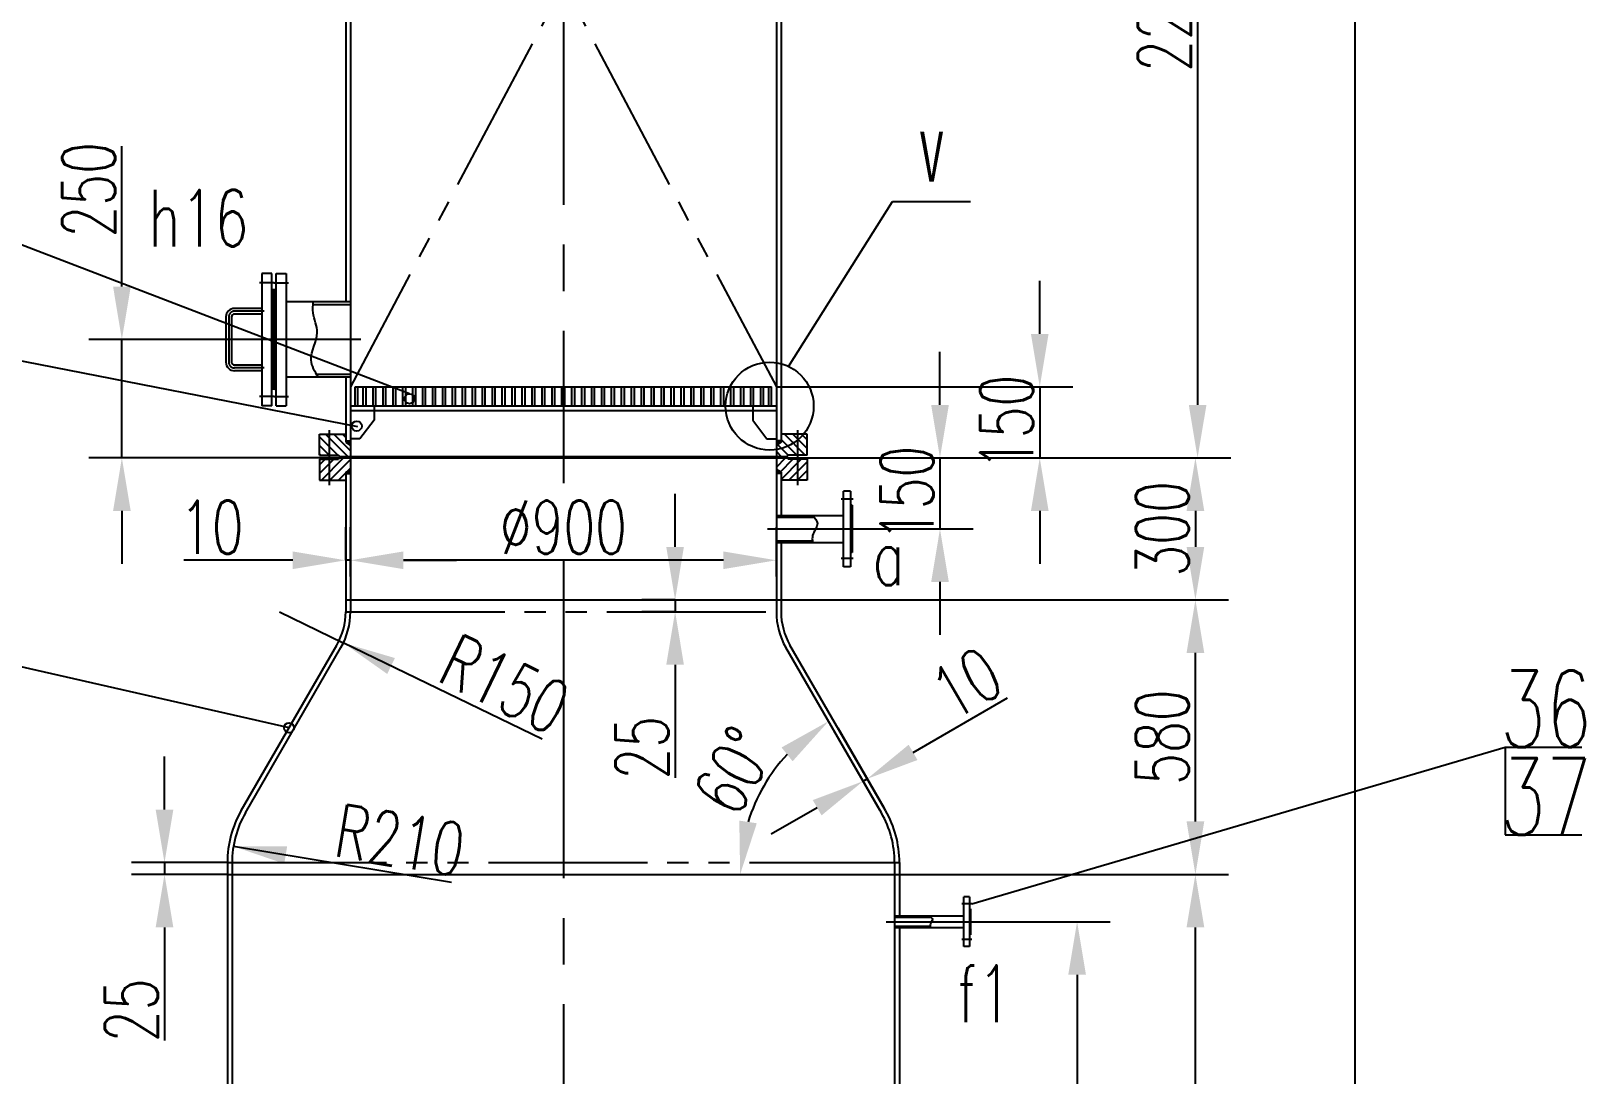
# Model space of a CAD drawing. Extents: x 4061 to 20693, y -5077 to 18471.
# Drawn here: x 5852 to 9135, y -1261 to 945 of the extents above; entities that cross this region are included whole.
import ezdxf
from ezdxf.enums import TextEntityAlignment as Align

# ---------------------------------------------------------------- set-up
doc = ezdxf.new("R2010")
doc.units = 0
doc.header["$LTSCALE"] = 280
doc.header["$MEASUREMENT"] = 0
doc.header["$PDMODE"] = 3
for name, pattern in [('CENT1', [3.35, 2.4, -0.3, 0.35, -0.3]), ('CENTER', [1.66, 1.2, -0.15, 0.16, -0.15]), ('PHANTOM', [1.97, 1.2, -0.15, 0.16, -0.15, 0.16, -0.15])]:
    doc.linetypes.add(name, pattern=pattern)
doc.layers.get('0').update_dxf_attribs({"linetype": 'CONTINUOUS'})
doc.layers.get('DEFPOINTS').update_dxf_attribs({"linetype": 'CONTINUOUS'})
for name, color, linetype in [('A', 2, 'CONTINUOUS'), ('B', 7, 'CONTINUOUS'), ('C', 1, 'CENTER'), ('C1', 1, 'CENT1'), ('D', 4, 'PHANTOM')]:
    doc.layers.add(name, color=color, linetype=linetype)
doc.styles.add('HZ', font='txt', dxfattribs={"width": 0.7, "bigfont": 'hztxt'})
doc.dimstyles.get("Standard").update_dxf_attribs({"dimtxt": 0.18, "dimasz": 0.18, "dimexe": 0.18, "dimexo": 0.0625, "dimgap": 0.09, "dimtad": 0, "dimtih": 1, "dimtoh": 1, "dimdec": 4, "dimzin": 0, "dimdsep": 46, "dimtxsty": 'Standard', "dimcen": 0.09, "dimadec": 0, "dimazin": 0, "dimtfac": 1, "dimtdec": 4, "dimtofl": 0, "dimtmove": 0, "dimatfit": 3, "dimfxl": 1, "dimtolj": 1, "dimtzin": 0, "dimarcsym": 0})

# ---------------------------------------------------------------- blocks, each defined once
blk = doc.blocks.new('*D5')
at = {"color": 0, "linetype": 'ByBlock', "transparency": 16777216}
for p, q in [((8551, 140.3), (8551, 252.3)), ((8227.7, 28.3), (8621, 28.3)), ((8551, 28.3), (8551, -121.7)), ((8380, -121.7), (8621, -121.7)), ((8551, -233.7), (8551, -345.7))]:
    blk.add_line(p, q, dxfattribs=at)
for points in [[(8532.4, 140.3), (8569.7, 140.3), (8551, 28.3)], [(8532.4, -233.7), (8569.7, -233.7), (8551, -121.7)]]:
    blk.add_solid(points, dxfattribs=at)
at = {"layer": 'DEFPOINTS', "color": 0, "linetype": 'ByBlock', "transparency": 16777216}
for p in [(8227.7, 28.3), (8380, -121.7), (8551, -121.7)]:
    blk.add_point(p, dxfattribs=at)
at = {"color": 0, "linetype": 'ByBlock', "transparency": 16777216, "insert": (8481, -46.7), "char_height": 112, "attachment_point": 5, "rotation": 90, "style": 'HZ'}
blk.add_mtext('\\A1;150', dxfattribs=at)
blk = doc.blocks.new('*D8')
at = {"color": 0, "linetype": 'ByBlock', "transparency": 16777216}
for p, q in [((8761.8, 290.3), (8761.8, 402.3)), ((8205.2, 178.3), (8831.8, 178.3)), ((8761.8, 178.3), (8761.8, 28.3)), ((8403, 28.3), (8831.8, 28.3)), ((8761.8, -83.7), (8761.8, -195.7))]:
    blk.add_line(p, q, dxfattribs=at)
for points in [[(8743.2, 290.3), (8780.5, 290.3), (8761.8, 178.3)], [(8743.2, -83.7), (8780.5, -83.7), (8761.8, 28.3)]]:
    blk.add_solid(points, dxfattribs=at)
at = {"layer": 'DEFPOINTS', "color": 0, "linetype": 'ByBlock', "transparency": 16777216}
for p in [(8205.2, 178.3), (8403, 28.3), (8761.8, 28.3)]:
    blk.add_point(p, dxfattribs=at)
at = {"color": 0, "linetype": 'ByBlock', "transparency": 16777216, "insert": (8691.8, 103.3), "char_height": 112, "attachment_point": 5, "rotation": 90, "style": 'HZ'}
blk.add_mtext('\\A1;150', dxfattribs=at)
blk = doc.blocks.new('*D60')
at = {"color": 0, "linetype": 'ByBlock', "transparency": 16777216}
for p, q in [((6043.8, 210.2), (6043.8, 507)), ((6253.2, 98.2), (5973.8, 98.2)), ((6043.8, -151.8), (6043.8, 98.2)), ((6504.2, -151.8), (5973.8, -151.8)), ((6043.8, -263.8), (6043.8, -375.8))]:
    blk.add_line(p, q, dxfattribs=at)
for points in [[(6025.2, 210.2), (6062.5, 210.2), (6043.8, 98.2)], [(6025.2, -263.8), (6062.5, -263.8), (6043.8, -151.8)]]:
    blk.add_solid(points, dxfattribs=at)
at = {"layer": 'DEFPOINTS', "color": 0, "linetype": 'ByBlock', "transparency": 16777216}
for p in [(6043.8, 98.2), (6253.2, 98.2), (6504.2, -151.8)]:
    blk.add_point(p, dxfattribs=at)
at = {"color": 0, "linetype": 'ByBlock', "transparency": 16777216, "insert": (5973.8, 414.6), "char_height": 112, "attachment_point": 5, "rotation": 90, "style": 'HZ'}
blk.add_mtext('\\A1;250', dxfattribs=at)
blk = doc.blocks.new('*D61')
at = {"color": 0, "linetype": 'ByBlock', "transparency": 16777216}
for p, q in [((8014.6, 1748.2), (8386.8, 1748.2)), ((8316.8, 1636.2), (8316.8, -39.8)), ((7953.3, -151.8), (8386.8, -151.8))]:
    blk.add_line(p, q, dxfattribs=at)
for points in [[(8298.2, 1636.2), (8335.5, 1636.2), (8316.8, 1748.2)], [(8298.2, -39.8), (8335.5, -39.8), (8316.8, -151.8)]]:
    blk.add_solid(points, dxfattribs=at)
at = {"layer": 'DEFPOINTS', "color": 0, "linetype": 'ByBlock', "transparency": 16777216}
for p in [(8014.6, 1748.2), (7953.3, -151.8), (8316.8, -151.8)]:
    blk.add_point(p, dxfattribs=at)
at = {"color": 0, "linetype": 'ByBlock', "transparency": 16777216, "insert": (8246.8, 798.2), "char_height": 112, "attachment_point": 5, "rotation": 90, "style": 'HZ'}
blk.add_mtext('\\A1;2200', dxfattribs=at)
blk = doc.blocks.new('*D62')
at = {"color": 0, "linetype": 'ByBlock', "transparency": 16777216}
for p, q in [((7686.7, -1031.8), (8382.2, -1031.8)), ((8312.2, -2619.8), (8312.2, -1143.8)), ((7686.7, -2731.8), (8382.2, -2731.8))]:
    blk.add_line(p, q, dxfattribs=at)
for points in [[(8293.5, -1143.8), (8330.9, -1143.8), (8312.2, -1031.8)], [(8293.5, -2619.8), (8330.9, -2619.8), (8312.2, -2731.8)]]:
    blk.add_solid(points, dxfattribs=at)
at = {"layer": 'DEFPOINTS', "color": 0, "linetype": 'ByBlock', "transparency": 16777216}
for p in [(7686.7, -1031.8), (8312.2, -1031.8), (7686.7, -2731.8)]:
    blk.add_point(p, dxfattribs=at)
at = {"color": 0, "linetype": 'ByBlock', "transparency": 16777216, "insert": (8242.2, -1881.8), "char_height": 112, "attachment_point": 5, "rotation": 90, "style": 'HZ'}
blk.add_mtext('\\A1;2000', dxfattribs=at)
blk = doc.blocks.new('*D64')
at = {"color": 0, "linetype": 'ByBlock', "transparency": 16777216}
for p, q in [((7436.7, -451.8), (8382.2, -451.8)), ((8312.2, -919.8), (8312.2, -563.8)), ((7686.7, -1031.8), (8382.2, -1031.8))]:
    blk.add_line(p, q, dxfattribs=at)
for points in [[(8293.5, -563.8), (8330.9, -563.8), (8312.2, -451.8)], [(8293.5, -919.8), (8330.9, -919.8), (8312.2, -1031.8)]]:
    blk.add_solid(points, dxfattribs=at)
at = {"layer": 'DEFPOINTS', "color": 0, "linetype": 'ByBlock', "transparency": 16777216}
for p in [(7436.7, -451.8), (8312.2, -451.8), (7686.7, -1031.8)]:
    blk.add_point(p, dxfattribs=at)
at = {"color": 0, "linetype": 'ByBlock', "transparency": 16777216, "insert": (8242.2, -741.8), "char_height": 112, "attachment_point": 5, "rotation": 90, "style": 'HZ'}
blk.add_mtext('\\A1;580', dxfattribs=at)
blk = doc.blocks.new('*D65')
at = {"color": 0, "linetype": 'ByBlock', "transparency": 16777216}
for p, q in [((7953.3, -151.8), (8382.2, -151.8)), ((8312.2, -263.8), (8312.2, -339.8)), ((7953.3, -451.8), (8382.2, -451.8))]:
    blk.add_line(p, q, dxfattribs=at)
for points in [[(8293.5, -263.8), (8330.9, -263.8), (8312.2, -151.8)], [(8293.5, -339.8), (8330.9, -339.8), (8312.2, -451.8)]]:
    blk.add_solid(points, dxfattribs=at)
at = {"layer": 'DEFPOINTS', "color": 0, "linetype": 'ByBlock', "transparency": 16777216}
for p in [(7953.3, -151.8), (7953.3, -451.8), (8312.2, -451.8)]:
    blk.add_point(p, dxfattribs=at)
at = {"color": 0, "linetype": 'ByBlock', "transparency": 16777216, "insert": (8242.2, -301.8), "char_height": 112, "attachment_point": 5, "rotation": 90, "style": 'HZ'}
blk.add_mtext('\\A1;300', dxfattribs=at)
blk = doc.blocks.new('*D66')
at = {"color": 0, "linetype": 'ByBlock', "transparency": 16777216}
blk.add_arc((8502.2, -851.7), 373.5, 137.2459, 162.7541, dxfattribs=at)
for points in [[(8216.3, -583.5), (8239.6, -612.7), (8315.4, -528.2)], [(8163.9, -743.7), (8127, -738.1), (8128.7, -851.7)]]:
    blk.add_solid(points, dxfattribs=at)
at = {"layer": 'DEFPOINTS', "color": 0, "linetype": 'ByBlock', "transparency": 16777216}
for p in [(8225.3, -372.2), (8216, -611.6), (8427.1, -721.7), (7045.2, -851.7), (8465.2, -851.7)]:
    blk.add_point(p, dxfattribs=at)
at = {"color": 0, "linetype": 'ByBlock', "transparency": 16777216, "insert": (8116.4, -632.9), "char_height": 112, "attachment_point": 5, "rotation": 60.4359, "style": 'HZ'}
blk.add_mtext('\\A1;60°', dxfattribs=at)
blk = doc.blocks.new('*D68')
at = {"color": 0, "linetype": 'ByBlock', "transparency": 16777216}
for p, q in [((8494.2, -593.8), (8693.4, -478.8)), ((8326.2, -546.9), (8423.5, -715.4)), ((8334.9, -541.9), (8432.2, -710.4)), ((8388.5, -654.8), (8397.2, -649.8)), ((8291.5, -710.8), (8194.5, -766.8))]:
    blk.add_line(p, q, dxfattribs=at)
for points in [[(8484.8, -577.7), (8503.5, -610), (8397.2, -649.8)], [(8282.2, -694.7), (8300.8, -727), (8388.5, -654.8)]]:
    blk.add_solid(points, dxfattribs=at)
at = {"layer": 'DEFPOINTS', "color": 0, "linetype": 'ByBlock', "transparency": 16777216}
for p in [(8326.2, -546.9), (8334.9, -541.9), (8397.2, -649.8)]:
    blk.add_point(p, dxfattribs=at)
at = {"color": 0, "linetype": 'ByBlock', "transparency": 16777216, "insert": (8607.3, -447.7), "char_height": 112, "attachment_point": 5, "rotation": 30, "style": 'HZ'}
blk.add_mtext('\\A1;10', dxfattribs=at)
blk = doc.blocks.new('*D76')
at = {"color": 0, "linetype": 'ByBlock', "transparency": 16777216}
for p, q in [((7855.1, -1131.8), (8132.2, -1131.8)), ((8062.2, -1243.8), (8062.2, -2019.8)), ((7855.1, -2131.8), (8132.2, -2131.8))]:
    blk.add_line(p, q, dxfattribs=at)
for points in [[(8043.5, -1243.8), (8080.9, -1243.8), (8062.2, -1131.8)], [(8043.5, -2019.8), (8080.9, -2019.8), (8062.2, -2131.8)]]:
    blk.add_solid(points, dxfattribs=at)
at = {"layer": 'DEFPOINTS', "color": 0, "linetype": 'ByBlock', "transparency": 16777216}
for p in [(7855.1, -1131.8), (7855.1, -2131.8), (8062.2, -2131.8)]:
    blk.add_point(p, dxfattribs=at)
at = {"color": 0, "linetype": 'ByBlock', "transparency": 16777216, "insert": (7992.2, -1631.8), "char_height": 112, "attachment_point": 5, "rotation": 90, "style": 'HZ'}
blk.add_mtext('\\A1;1000', dxfattribs=at)
blk = doc.blocks.new('*D80')
at = {"color": 0, "linetype": 'ByBlock', "transparency": 16777216}
for p, q in [((6912.4, -714.7), (6912.4, -602.7)), ((7045.2, -826.7), (6842.4, -826.7)), ((7045.2, -851.7), (6842.4, -851.7)), ((6912.4, -826.7), (6912.4, -851.7)), ((6912.4, -963.7), (6912.4, -1202.4))]:
    blk.add_line(p, q, dxfattribs=at)
for points in [[(6893.7, -714.7), (6931.1, -714.7), (6912.4, -826.7)], [(6893.7, -963.7), (6931.1, -963.7), (6912.4, -851.7)]]:
    blk.add_solid(points, dxfattribs=at)
at = {"layer": 'DEFPOINTS', "color": 0, "linetype": 'ByBlock', "transparency": 16777216}
for p in [(6912.4, -826.7), (7045.2, -826.7), (7045.2, -851.7)]:
    blk.add_point(p, dxfattribs=at)
at = {"color": 0, "linetype": 'ByBlock', "transparency": 16777216, "insert": (6842.4, -1139), "char_height": 112, "attachment_point": 5, "rotation": 90, "style": 'HZ'}
blk.add_mtext('\\A1;25', dxfattribs=at)
blk = doc.blocks.new('件号1')
at = {"layer": 'B'}
blk.add_line((0, 0), (6, 0), dxfattribs=at)
at = {"layer": 'B', "style": 'HZ', "width": 0.7}
blk.add_attdef('JH', text='', height=6, dxfattribs=at).set_placement((3.18, 0), align=Align.CENTER)
blk = doc.blocks.new('*D197')
at = {"color": 0, "linetype": 'ByBlock', "transparency": 16777216}
for p, q in [((7044.2, 16958.1), (8719.1, 16958.1)), ((8649.1, 16846.1), (8649.1, -3424.9)), ((7946.7, -3536.9), (8719.1, -3536.9))]:
    blk.add_line(p, q, dxfattribs=at)
for points in [[(8630.4, 16846.1), (8667.8, 16846.1), (8649.1, 16958.1)], [(8630.4, -3424.9), (8667.8, -3424.9), (8649.1, -3536.9)]]:
    blk.add_solid(points, dxfattribs=at)
at = {"layer": 'DEFPOINTS', "color": 0, "linetype": 'ByBlock', "transparency": 16777216}
for p in [(7044.2, 16958.1), (7946.7, -3536.9), (8649.1, -3536.9)]:
    blk.add_point(p, dxfattribs=at)
at = {"color": 0, "linetype": 'ByBlock', "transparency": 16777216, "insert": (8579.1, 6710.6), "char_height": 112, "attachment_point": 5, "rotation": 90, "style": 'HZ'}
blk.add_mtext('\\A1;~22722', dxfattribs=at)
blk = doc.blocks.new('A$C73CA05DC')
at = {"layer": 'A'}
for p, q in [((10, 110), (890, 110)), ((10, 70), (10, 110)), ((16, 70), (16, 110)), ((27, 70), (27, 110)), ((33, 70), (33, 110)), ((48, 70), (48, 110)), ((54, 70), (54, 110)), ((69, 70), (69, 110)), ((75, 70), (75, 110)), ((90, 70), (90, 110)), ((96, 70), (96, 110)), ((111, 70), (111, 110)), ((117, 70), (117, 110)), ((132, 70), (132, 110)), ((138, 70), (138, 110)), ((153, 70), (153, 110)), ((159, 70), (159, 110)), ((174, 70), (174, 110)), ((180, 70), (180, 110)), ((195, 70), (195, 110)), ((201, 70), (201, 110)), ((216, 70), (216, 110)), ((222, 70), (222, 110)), ((237, 70), (237, 110)), ((243, 70), (243, 110)), ((258, 70), (258, 110)), ((264, 70), (264, 110)), ((279, 70), (279, 110)), ((285, 70), (285, 110)), ((300, 70), (300, 110)), ((306, 70), (306, 110)), ((321, 70), (321, 110)), ((327, 70), (327, 110)), ((342, 70), (342, 110)), ((348, 70), (348, 110)), ((363, 70), (363, 110)), ((369, 70), (369, 110)), ((384, 70), (384, 110)), ((390, 70), (390, 110)), ((405, 70), (405, 110)), ((411, 70), (411, 110)), ((426, 70), (426, 110)), ((432, 70), (432, 110)), ((447, 70), (447, 110)), ((453, 70), (453, 110)), ((468, 70), (468, 110)), ((474, 70), (474, 110)), ((489, 70), (489, 110)), ((495, 70), (495, 110)), ((510, 70), (510, 110)), ((516, 70), (516, 110)), ((531, 70), (531, 110)), ((537, 70), (537, 110)), ((552, 70), (552, 110)), ((558, 70), (558, 110)), ((573, 70), (573, 110)), ((579, 70), (579, 110)), ((594, 70), (594, 110)), ((600, 70), (600, 110)), ((615, 70), (615, 110)), ((621, 70), (621, 110)), ((636, 70), (636, 110)), ((642, 70), (642, 110)), ((657, 70), (657, 110)), ((663, 70), (663, 110)), ((678, 70), (678, 110)), ((684, 70), (684, 110)), ((699, 70), (699, 110)), ((705, 70), (705, 110)), ((720, 70), (720, 110)), ((726, 70), (726, 110)), ((741, 70), (741, 110)), ((747, 70), (747, 110)), ((762, 70), (762, 110)), ((768, 70), (768, 110)), ((783, 70), (783, 110)), ((789, 70), (789, 110)), ((804, 70), (804, 110)), ((810, 70), (810, 110)), ((825, 70), (825, 110)), ((831, 70), (831, 110)), ((846, 70), (846, 110)), ((852, 70), (852, 110)), ((867, 70), (867, 110)), ((873, 70), (873, 110)), ((884, 70), (884, 110)), ((890, 70), (890, 110)), ((0, 70), (900, 70)), ((10, 70), (890, 70)), ((50, 70), (50, 60)), ((850, 70), (850, 60)), ((0, 60), (900, 60)), ((50, 40), (20, 0)), ((50, 60), (50, 40)), ((850, 60), (850, 40)), ((850, 40), (880, 0)), ((20, 0), (0, 0)), ((880, 0), (900, 0))]:
    blk.add_line(p, q, dxfattribs=at)
blk = doc.blocks.new('*D233')
at = {"color": 0, "linetype": 'ByBlock', "transparency": 16777216}
for p, q in [((6516.7, 2930.8), (6516.7, 3000.8)), ((6526.7, 2930.8), (6526.7, 3000.8)), ((6404.7, 2930.8), (6174.7, 2930.8)), ((6526.7, 2930.8), (6516.7, 2930.8)), ((6638.7, 2930.8), (6750.7, 2930.8))]:
    blk.add_line(p, q, dxfattribs=at)
for points in [[(6404.7, 2949.5), (6404.7, 2912.2), (6516.7, 2930.8)], [(6638.7, 2949.5), (6638.7, 2912.2), (6526.7, 2930.8)]]:
    blk.add_solid(points, dxfattribs=at)
at = {"layer": 'DEFPOINTS', "color": 0, "linetype": 'ByBlock', "transparency": 16777216}
for p in [(6516.7, 2930.8), (6516.7, 2930.8), (6526.7, 2930.8)]:
    blk.add_point(p, dxfattribs=at)
at = {"color": 0, "linetype": 'ByBlock', "transparency": 16777216, "insert": (6233.7, 3000.8), "char_height": 112, "attachment_point": 5, "style": 'HZ'}
blk.add_mtext('\\A1;10', dxfattribs=at)
blk = doc.blocks.new('*D232')
at = {"color": 0, "linetype": 'ByBlock', "transparency": 16777216}
for p, q in [((6526.7, 2896.9), (6526.7, 3000.8)), ((7426.7, 2896.9), (7426.7, 3000.8)), ((7314.7, 2930.8), (6638.7, 2930.8))]:
    blk.add_line(p, q, dxfattribs=at)
for points in [[(6638.7, 2949.5), (6638.7, 2912.2), (6526.7, 2930.8)], [(7314.7, 2949.5), (7314.7, 2912.2), (7426.7, 2930.8)]]:
    blk.add_solid(points, dxfattribs=at)
at = {"layer": 'DEFPOINTS', "color": 0, "linetype": 'ByBlock', "transparency": 16777216}
for p in [(6526.7, 2930.8), (6526.7, 2896.9), (7426.7, 2896.9)]:
    blk.add_point(p, dxfattribs=at)
at = {"color": 0, "linetype": 'ByBlock', "transparency": 16777216, "insert": (6976.7, 3000.8), "char_height": 112, "attachment_point": 5, "style": 'HZ'}
blk.add_mtext('\\A1;∅900', dxfattribs=at)
blk = doc.blocks.new('*D234')
at = {"color": 0, "linetype": 'ByBlock', "transparency": 16777216}
for p in [(6376.7, -477.4), (6932, -746)]:
    blk.add_line(p, (6511.7, -542.7), dxfattribs=at)
blk.add_solid([(6620.7, -574.7), (6604.4, -608.3), (6511.7, -542.7)], dxfattribs=at)
at = {"layer": 'DEFPOINTS', "color": 0, "linetype": 'ByBlock', "transparency": 16777216}
for p in [(6376.7, -477.4), (6511.7, -542.7)]:
    blk.add_point(p, dxfattribs=at)
at = {"color": 0, "linetype": 'ByBlock', "transparency": 16777216, "insert": (6853.2, -630.1), "char_height": 112, "attachment_point": 5, "rotation": 334.1803, "style": 'HZ'}
blk.add_mtext('\\A1;R150', dxfattribs=at)
blk = doc.blocks.new('*D235')
at = {"color": 0, "linetype": 'ByBlock', "transparency": 16777216}
blk.add_line((6740.2, -1048.7), (6279.5, -972.6), dxfattribs=at)
blk.add_solid([(6393.1, -972.5), (6387, -1009.3), (6279.5, -972.6)], dxfattribs=at)
at = {"layer": 'DEFPOINTS', "color": 0, "linetype": 'ByBlock', "transparency": 16777216}
for p in [(6279.5, -972.6), (6486.7, -1006.8)]:
    blk.add_point(p, dxfattribs=at)
at = {"color": 0, "linetype": 'ByBlock', "transparency": 16777216, "insert": (6631.7, -959.8), "char_height": 112, "attachment_point": 5, "rotation": 350.6246, "style": 'HZ'}
blk.add_mtext('\\A1;R210', dxfattribs=at)
blk = doc.blocks.new('*D236')
at = {"color": 0, "linetype": 'ByBlock', "transparency": 16777216}
for p, q in [((7212.8, -144.9), (7212.8, -32.9)), ((7212.8, -256.9), (7142.8, -256.9)), ((7212.8, -256.9), (7212.8, -281.9)), ((7212.8, -281.9), (7142.8, -281.9)), ((7212.8, -393.9), (7212.8, -632.6))]:
    blk.add_line(p, q, dxfattribs=at)
for points in [[(7194.1, -144.9), (7231.4, -144.9), (7212.8, -256.9)], [(7194.1, -393.9), (7231.4, -393.9), (7212.8, -281.9)]]:
    blk.add_solid(points, dxfattribs=at)
at = {"layer": 'DEFPOINTS', "color": 0, "linetype": 'ByBlock', "transparency": 16777216}
for p in [(7212.8, -256.9), (7212.8, -281.9), (7212.8, -281.9)]:
    blk.add_point(p, dxfattribs=at)
at = {"color": 0, "linetype": 'ByBlock', "transparency": 16777216, "insert": (7142.8, -569.2), "char_height": 112, "attachment_point": 5, "rotation": 90, "style": 'HZ'}
blk.add_mtext('\\A1;25', dxfattribs=at)

msp = doc.modelspace()

# ---------------------------------------------------------------- hatches: boundary and pattern name
h = msp.add_hatch()
h.set_pattern_fill('ANSI31', color=256, scale=4, style=0)
h.set_pattern_definition([(315, (-737.88, 15261.42), (-8.980256, -8.980256), [])])
h.paths.add_polyline_path([(6526.70793, 46.13672), (6504.20793, 46.13672), (6501.20793, 49.13672), (6481.70793, 49.13672), (6481.70793, 93.13672), (6516.70793, 93.13672), (6516.70793, 76.13672), (6526.70793, 70.36322)])
h.paths.add_polyline_path([(6481.70793, 49.13672), (6461.70793, 49.13672), (6461.70793, 93.13672), (6481.70793, 93.13672)])
h.paths.add_polyline_path([(7471.70793, 49.13672), (7452.20793, 49.13672), (7449.20793, 46.13672), (7426.70793, 46.13672), (7426.70793, 70.36322), (7436.70793, 76.13672), (7436.70793, 93.13672), (7471.70793, 93.13672)])
h.paths.add_polyline_path([(7491.70793, 49.13672), (7471.70793, 49.13672), (7471.70793, 93.13672), (7491.70793, 93.13672)])
for points in [[(6526.70793, 70.36322), (6516.70793, 76.13672), (6516.70793, 79.13672), (6526.70793, 79.13672)], [(7426.70793, 70.36322), (7436.70793, 76.13672), (7436.70793, 79.13672), (7426.70793, 79.13672)], [(6526.70793, 10.13672), (6526.70793, 18.91023), (6516.70793, 13.13672), (6516.70793, 10.13672)], [(7426.70793, 18.91023), (7436.70793, 13.13672), (7436.70793, 10.13672), (7426.70793, 10.13672)]]:
    msp.add_hatch(color=256).paths.add_polyline_path(points)
h = msp.add_hatch()
h.set_pattern_fill('ANSI31', color=256, scale=4, angle=90, style=0)
h.set_pattern_definition([(225, (-737.88, 15261.42), (-8.980256, 8.980256), [])])
h.paths.add_polyline_path([(6481.70793, -3.86328), (6461.70793, -3.86328), (6461.70793, 40.13672), (6481.70793, 40.13672)])
h.paths.add_polyline_path([(6516.70793, 13.13672), (6516.70793, -3.86328), (6481.70793, -3.86328), (6481.70793, 40.13672), (6501.20793, 40.13672), (6504.20793, 43.13672), (6526.70793, 43.13672), (6526.70793, 18.91023)])
h.paths.add_polyline_path([(7471.70793, -3.86328), (7436.70793, -3.86328), (7436.70793, 13.13672), (7426.70793, 18.91023), (7426.70793, 43.13672), (7449.20793, 43.13672), (7452.20793, 40.13672), (7471.70793, 40.13672)])
h.paths.add_polyline_path([(7491.70793, -3.86328), (7471.70793, -3.86328), (7471.70793, 40.13672), (7491.70793, 40.13672)])
h = msp.add_hatch()
h.set_pattern_fill('ANSI37', color=256, style=0)
h.set_pattern_definition([(315, (-737.8797, 15261.4205), (-2.24506403, -2.24506403), []), (225, (-737.8797, 15261.4205), (-2.24506403, 2.24506403), [])])
h.paths.add_polyline_path([(6526.70793, 43.13672), (6504.20793, 43.13672), (6504.20793, 46.13672), (6526.70793, 46.13672)])
h.paths.add_polyline_path([(7449.20793, 43.13672), (7426.70793, 43.13672), (7426.70793, 46.13672), (7449.20793, 46.13672)])

# ---------------------------------------------------------------- linework, layer by layer
for points in [[(6458.70793, 213.63672), (6443.83249, 250.012), (6456.48816, 307.83402), (6448.05108, 349.99597), (6448.05108, 372.63672)], [(7503.6717, -78.36328), (7513.45017, -95.26464), (7503.33955, -120.91578), (7503.33955, -135.36328)], [(7749.70793, -924.36328), (7756.32448, -932.02208), (7752.20106, -941.73602), (7752.20106, -949.36328)]]:
    msp.add_spline(points, degree=3)
at = {"layer": 'A'}
for p, q in [((6526.70793, 13868.66231), (6526.70793, -282.38887)), ((7426.70793, 13868.66231), (7426.70793, -282.38887)), ((6516.70793, 1913.13672), (6516.70793, 372.63672)), ((7436.70793, 1663.63672), (7436.70793, 76.13672)), ((6339.70793, 433.13672), (6339.70793, 153.13672)), ((6360.70793, 433.13672), (6339.70793, 433.13672)), ((6360.70793, 153.13672), (6360.70793, 433.13672)), ((6369.70793, 153.13672), (6369.70793, 433.13672)), ((6369.70793, 433.13672), (6390.70793, 433.13672)), ((6390.70793, 433.13672), (6390.70793, 153.13672)), ((6363.70793, 398.13672), (6360.70793, 398.13672)), ((6366.70793, 398.13672), (6363.70793, 398.13672)), ((6363.70793, 188.13672), (6363.70793, 398.13672)), ((6366.70793, 188.13672), (6366.70793, 398.13672)), ((6366.70793, 398.13672), (6369.70793, 398.13672)), ((6526.70793, 372.63672), (6390.70793, 372.63672)), ((6526.70793, 366.63672), (6447.70699, 366.63672)), ((6263.70793, 341.13672), (6263.70793, 245.13672)), ((6275.70793, 341.13672), (6275.70793, 245.13672)), ((6339.70793, 359.13672), (6281.70793, 359.13672)), ((6339.70793, 347.13672), (6281.70793, 347.13672)), ((6339.70793, 239.13672), (6281.70793, 239.13672)), ((6339.70793, 227.13672), (6281.70793, 227.13672)), ((6526.70793, 213.63672), (6390.70793, 213.63672)), ((6526.70793, 219.63672), (6455.18577, 219.63672)), ((6516.70793, 213.63672), (6516.70793, 76.13672)), ((6363.70793, 188.13672), (6360.70793, 188.13672)), ((6366.70793, 188.13672), (6363.70793, 188.13672)), ((6366.70793, 188.13672), (6369.70793, 188.13672)), ((6360.70793, 153.13672), (6339.70793, 153.13672)), ((6369.70793, 153.13672), (6390.70793, 153.13672)), ((6461.70793, 49.13672), (6461.70793, 93.13672)), ((6461.70793, 93.13672), (6516.70793, 93.13672)), ((6516.70793, 79.13672), (6526.70793, 79.13672)), ((6516.70793, 76.13672), (6526.70793, 70.36322)), ((7436.70793, 79.13672), (7426.70793, 79.13672)), ((7436.70793, 76.13672), (7426.70793, 70.36322)), ((7491.70793, 93.13672), (7436.70793, 93.13672)), ((7491.70793, 49.13672), (7491.70793, 93.13672)), ((6461.70793, 49.13672), (6501.20793, 49.13672)), ((6461.70793, 40.13672), (6461.70793, -3.86328)), ((6461.70793, 40.13672), (6501.20793, 40.13672)), ((6504.20793, 46.13672), (6501.20793, 49.13672)), ((6504.20793, 43.13672), (6501.20793, 40.13672)), ((6504.20793, 46.13672), (7449.20793, 46.13672)), ((6504.20793, 46.13672), (6504.20793, 43.13672)), ((6504.20793, 43.13672), (7449.20793, 43.13672)), ((7449.20793, 46.13672), (7452.20793, 49.13672)), ((7449.20793, 46.13672), (7449.20793, 43.13672)), ((7449.20793, 43.13672), (7452.20793, 40.13672)), ((7491.70793, 49.13672), (7452.20793, 49.13672)), ((7491.70793, 40.13672), (7452.20793, 40.13672)), ((7491.70793, 40.13672), (7491.70793, -3.86328)), ((6516.70793, 13.13672), (6526.70793, 18.91023)), ((6516.70793, 13.13672), (6516.70793, -282.38887)), ((6516.70793, 10.13672), (6526.70793, 10.13672)), ((7436.70793, 13.13672), (7426.70793, 18.91023)), ((7436.70793, 10.13672), (7426.70793, 10.13672)), ((7436.70793, 13.13672), (7436.70793, -78.36328)), ((6461.70793, -3.86328), (6516.70793, -3.86328)), ((7491.70793, -3.86328), (7436.70793, -3.86328)), ((7568.70793, -186.86328), (7568.70793, -26.86328)), ((7583.70793, -26.86328), (7568.70793, -26.86328)), ((7583.70793, -26.86328), (7583.70793, -186.86328)), ((7586.70793, -56.86328), (7583.70793, -56.86328)), ((7586.70793, -56.86328), (7586.70793, -156.86328)), ((7426.70793, -78.36328), (7568.70793, -78.36328)), ((7426.70793, -81.86328), (7506.6036, -81.86328)), ((7426.70793, -131.86328), (7502.95376, -131.86328)), ((7426.70793, -135.36328), (7568.70793, -135.36328)), ((7436.70793, -135.36328), (7436.70793, -282.38887)), ((7586.70793, -156.86328), (7583.70793, -156.86328)), ((7583.70793, -186.86328), (7568.70793, -186.86328)), ((6516.70793, -256.86328), (7436.70793, -256.86328)), ((6296.18235, -701.86328), (6497.95149, -352.38887)), ((6304.8426, -706.86328), (6506.61175, -357.38887)), ((7648.57327, -706.86328), (7446.80412, -357.38887)), ((7657.23352, -701.86328), (7455.46438, -352.38887)), ((6266.70793, -811.86328), (6266.70793, -2398.86328)), ((6276.70793, -811.86328), (6276.70793, -2561.86328)), ((7676.70793, -811.86328), (7676.70793, -2561.86328)), ((7686.70793, -811.86328), (7686.70793, -924.36328)), ((6266.70793, -836.86328), (7686.70793, -836.86328)), ((7822.70793, -989.36328), (7822.70793, -884.36328)), ((7834.70793, -884.36328), (7822.70793, -884.36328)), ((7834.70793, -884.36328), (7834.70793, -989.36328)), ((7836.70793, -909.36328), (7834.70793, -909.36328)), ((7836.70793, -909.36328), (7836.70793, -964.36328)), ((7676.70793, -924.36328), (7822.70793, -924.36328)), ((7676.70793, -927.36328), (7753.46462, -927.36328)), ((7676.70793, -946.36328), (7751.82516, -946.36328)), ((7676.70793, -949.36328), (7822.70793, -949.36328)), ((7686.70793, -949.36328), (7686.70793, -1924.36328)), ((7836.70793, -964.36328), (7834.70793, -964.36328)), ((7834.70793, -989.36328), (7822.70793, -989.36328))]:
    msp.add_line(p, q, dxfattribs=at)
for centre in [(6651.70793, 168.13672), (6540.24257, 110.36401), (6397.06692, -527.12607)]:
    msp.add_circle(centre, 10.5, dxfattribs=at)
for centre, radius, start, end in [((6281.70793, 341.13672), 18, 90, 180), ((6281.70793, 341.13672), 6, 90, 180), ((6281.70793, 245.13672), 18, 180, 270), ((6281.70793, 245.13672), 6, 180, 270), ((6376.70793, -282.38887), 140, 330, 0), ((6376.70793, -282.38887), 150, 330, 0), ((7576.70793, -282.38887), 150, 180, 210), ((7576.70793, -282.38887), 140, 180, 210), ((6486.70793, -811.86328), 220, 150, 180), ((6486.70793, -811.86328), 210, 150, 180), ((7466.70793, -811.86328), 210, 0, 30), ((7466.70793, -811.86328), 220, 0, 30)]:
    msp.add_arc(centre, radius, start, end, dxfattribs=at)
at = {"layer": 'B'}
for p, q in [((6651.70793, 178.63672), (4709.169, 923.39994)), ((7452.28598, 236.5258), (7672.08573, 585.21974)), ((7672.08573, 585.21974), (7837.28843, 585.21974)), ((6542.62492, 108.70293), (4709.169, 467.45016)), ((6397.06692, -527.12607), (4709.169, -143.50883)), ((7839.70793, -899.36328), (8966.86935, -568.23111)), ((8966.86935, -568.23111), (8966.86935, -753.23111))]:
    msp.add_line(p, q, dxfattribs=at)
msp.add_circle((7412.47589, 152.57375), 92.91281, dxfattribs=at)
at = {"layer": 'C'}
for p, q in [((6365.70793, 413.13672), (6334.70793, 413.13672)), ((6364.70793, 413.13672), (6395.70793, 413.13672)), ((6269.70793, 341.13672), (6269.70793, 245.13672)), ((6344.47667, 353.13672), (6281.70793, 353.13672)), ((6548.69365, 293.13672), (6253.24454, 293.13672)), ((6344.47667, 233.13672), (6281.70793, 233.13672)), ((6365.70793, 173.13672), (6334.70793, 173.13672)), ((6364.70793, 173.13672), (6395.70793, 173.13672)), ((6481.70793, 102.08025), (6481.70793, -14.77874)), ((7471.70793, 102.08025), (7471.70793, -14.77874)), ((7588.70793, -44.36328), (7563.70793, -44.36328)), ((7407.71259, -106.86328), (7601.42728, -106.86328)), ((7588.70793, -169.36328), (7563.70793, -169.36328)), ((7839.70793, -899.36328), (7818.70793, -899.36328)), ((7658.48881, -936.86328), (7855.13214, -936.86328)), ((7839.70793, -974.36328), (7818.70793, -974.36328))]:
    msp.add_line(p, q, dxfattribs=at)
for centre, start, end in [((6281.70793, 341.13672), 90, 180), ((6281.70793, 245.13672), 180, 270)]:
    msp.add_arc(centre, 12, start, end, dxfattribs=at)
at = {"layer": 'C1'}
for p, q in [((6976.70793, 3125.79808), (6976.70793, -10.48896)), ((6976.70793, -173.18502), (6976.70793, -1536.40834))]:
    msp.add_line(p, q, dxfattribs=at)
at = {"layer": 'D'}
for p, q in [((7426.70793, 1893.13672), (6526.70793, 193.13672)), ((6526.70793, 1893.13672), (7426.70793, 193.13672)), ((6516.70793, -281.86328), (7436.70793, -281.86328)), ((6266.70793, -811.86328), (7686.70793, -811.86328))]:
    msp.add_line(p, q, dxfattribs=at)

# ---------------------------------------------------------------- block references
at = {"layer": 'A'}
msp.add_blockref('A$C73CA05DC', (6526.70792, 83.13671), dxfattribs=at)
at = {"layer": 'B', "xscale": 27, "yscale": 27, "zscale": 27}
for p, values in [((8966.86935, -568.23111), {'JH': '36'}), ((8966.86935, -753.23111), {'JH': '37'})]:
    msp.add_blockref('件号1', p, dxfattribs=at).add_auto_attribs(values)

# ---------------------------------------------------------------- texts
at = {"layer": 'B', "style": 'HZ', "width": 0.7}
for s, p in [('Ⅴ', (7754.68708, 615.21974)), ('h16', (6205.71587, 489.56098)), ('a', (7663.67696, -226.02395)), ('f1', (7866.34839, -1149.26127))]:
    msp.add_text(s, height=120, dxfattribs=at).set_placement(p, align=Align.CENTER)

# ---------------------------------------------------------------- dimensions: what is measured, and where the dimension line sits
at = {"layer": 'B'}
dim = msp.add_linear_dim(base=(8649.08591, -3536.86328), p1=(7044.20793, 16958.13672), p2=(7946.70793, -3536.86328), angle=90, text='~22722', dimstyle='Standard', override={"dimtxt": 112, "dimasz": 112, "dimexe": 70, "dimexo": 0, "dimgap": 14, "dimtad": 1, "dimtih": 0, "dimtoh": 0, "dimzin": 8, "dimtxsty": 'HZ', "dimcen": 56, "dimtofl": 1}, dxfattribs=at)
dim.commit()
dim.dimension.update_dxf_attribs({"geometry": '*D197', "text_midpoint": (8579.08591, 6710.63672)})
for base, p1, p2, text, picture, middle in [((8316.8381, 43.13672), (8014.58082, 1943.13672), (7953.31978, 43.13672), '2200', '*D61', (8246.8381, 993.13672)), ((8312.19908, -836.86328), (7686.70793, -2536.86328), (7686.70793, -836.86328), '2000', '*D62', (8242.19908, -1686.86328))]:
    dim = msp.add_linear_dim(base=base, p1=p1, p2=p2, angle=90, text=text, dimstyle='Standard', override={"dimtxt": 112, "dimasz": 112, "dimexe": 70, "dimexo": 0, "dimgap": 14, "dimtad": 1, "dimtih": 0, "dimtoh": 0, "dimzin": 8, "dimtxsty": 'HZ', "dimcen": 56, "dimtofl": 1}, dxfattribs=at)
    dim.commit()
    dim.dimension.update_dxf_attribs({"geometry": picture, "text_midpoint": middle, "insert": (0, 194.97677)})
for base, p1, p2, angle, picture, middle, set_off in [((6043.84645, 293.13672), (6504.20793, 43.13672), (6253.24454, 293.13672), 270, '*D60', (6043.84645, 609.53672), (0, 194.97677)), ((7983.31978, 43.13672), (7426.70793, 193.13672), (7624.49428, 43.13672), 90, '*D8', (7983.31978, 118.13672), (-778.53017, 14.81477)), ((7772.50953, -106.86328), (7449.20793, 43.13672), (7601.42728, -106.86328), 90, '*D5', (7772.50953, -31.86328), (-778.53017, 14.81477)), ((6133.85636, -811.86328), (6266.70793, -836.86328), (6266.70793, -811.86328), 90, '*D80', (6133.85636, -1124.22624), (-778.53017, 14.81477))]:
    dim = msp.add_linear_dim(base=base, p1=p1, p2=p2, angle=angle, dimstyle='Standard', override={"dimtxt": 112, "dimasz": 112, "dimexe": 70, "dimexo": 0, "dimgap": 14, "dimtad": 1, "dimtih": 0, "dimtoh": 0, "dimzin": 8, "dimtxsty": 'HZ', "dimcen": 56, "dimtofl": 1}, dxfattribs=at)
    dim.commit()
    dim.dimension.update_dxf_attribs({"geometry": picture, "text_midpoint": middle, "dimtype": 160, "insert": set_off})
for base, p1, p2, angle, picture, middle, set_off in [((8312.19908, -256.86328), (7953.31978, 43.13672), (7953.31978, -256.86328), 90, '*D65', (8242.19908, -106.86328), (0, 194.97677)), ((6516.70793, -173.18502), (6526.70793, -173.18502), (6516.70793, -173.18502), 180, '*D233', (6233.70053, -103.18502), (0, -3104.00634)), ((8312.19908, -256.86328), (7686.70793, -836.86328), (7436.70793, -256.86328), 90, '*D64', (8242.19908, -546.86328), (0, 194.97677)), ((8062.19549, -1936.86328), (7855.13214, -936.86328), (7855.13214, -1936.86328), 90, '*D76', (7992.19549, -1436.86328), (0, 194.97677))]:
    dim = msp.add_linear_dim(base=base, p1=p1, p2=p2, angle=angle, dimstyle='Standard', override={"dimtxt": 112, "dimasz": 112, "dimexe": 70, "dimexo": 0, "dimgap": 14, "dimtad": 1, "dimtih": 0, "dimtoh": 0, "dimzin": 8, "dimtxsty": 'HZ', "dimcen": 56, "dimtofl": 1}, dxfattribs=at)
    dim.commit()
    dim.dimension.update_dxf_attribs({"geometry": picture, "text_midpoint": middle, "insert": set_off})
dim = msp.add_linear_dim(base=(6526.70793, -173.18502), p1=(7426.70793, -207.06727), p2=(6526.70793, -207.06727), angle=180, text='%%c<>', dimstyle='Standard', override={"dimtxt": 112, "dimasz": 112, "dimexe": 70, "dimexo": 0, "dimgap": 14, "dimtad": 1, "dimtih": 0, "dimtoh": 0, "dimzin": 8, "dimtxsty": 'HZ', "dimcen": 56, "dimtofl": 1}, dxfattribs=at)
dim.commit()
dim.dimension.update_dxf_attribs({"geometry": '*D232', "text_midpoint": (6976.70793, -173.18502), "dimtype": 160, "insert": (0, -3104.00634)})
dim = msp.add_linear_dim(base=(7212.75361, -281.86328), p1=(7212.75361, -256.86328), p2=(7212.75361, -281.86328), angle=90, dimstyle='Standard', override={"dimtxt": 112, "dimasz": 112, "dimexe": 70, "dimexo": 0, "dimgap": 14, "dimtad": 1, "dimtih": 0, "dimtoh": 0, "dimzin": 8, "dimtxsty": 'HZ', "dimcen": 56, "dimtofl": 1}, dxfattribs=at)
dim.commit()
dim.dimension.update_dxf_attribs({"geometry": '*D236', "text_midpoint": (7142.75361, -569.22624)})
dim = msp.add_aligned_dim(p1=(7547.6887, -532.12607), p2=(7556.34895, -527.12607), distance=-124.56433, dimstyle='Standard', override={"dimtxt": 112, "dimasz": 112, "dimexe": 70, "dimexo": 0, "dimgap": 14, "dimtad": 1, "dimtih": 0, "dimtoh": 0, "dimzin": 8, "dimtxsty": 'HZ', "dimcen": 56, "dimtofl": 1}, dxfattribs=at)
dim.commit()
dim.dimension.update_dxf_attribs({"geometry": '*D68', "text_midpoint": (7828.72272, -132.87646), "insert": (-778.53017, 14.81477)})
for center, mpoint, picture, middle in [((6376.70793, -282.38887), (6511.73334, -347.71986), '*D234', (6822.6852, -498.17149)), ((6486.70793, -811.86328), (6279.51307, -777.65383), '*D235', (6620.33584, -833.92626))]:
    dim = msp.add_radius_dim(center=center, mpoint=mpoint, dimstyle='Standard', override={"dimtxt": 112, "dimasz": 112, "dimexe": 70, "dimexo": 0, "dimgap": 14, "dimtad": 1, "dimtih": 0, "dimtoh": 0, "dimzin": 8, "dimtxsty": 'HZ', "dimcen": 56, "dimtofl": 1}, dxfattribs=at)
    dim.commit()
    dim.dimension.update_dxf_attribs({"geometry": picture, "text_midpoint": middle, "dimtype": 164, "insert": (0, 194.97677)})
dim = msp.add_angular_dim_2l(base=(7437.50869, -596.78), line1=((7648.57327, -706.86328), (7446.80412, -357.38887)), line2=((7686.70793, -836.86328), (6266.70793, -836.86328)), dimstyle='Standard', override={"dimtxt": 112, "dimasz": 112, "dimexe": 70, "dimexo": 0, "dimgap": 14, "dimtad": 1, "dimtih": 0, "dimtoh": 0, "dimzin": 8, "dimtxsty": 'HZ', "dimcen": 56, "dimadec": 4, "dimazin": 2, "dimtofl": 1}, dxfattribs=at)
dim.commit()
dim.dimension.update_dxf_attribs({"geometry": '*D66', "text_midpoint": (7398.75411, -652.57781), "dimtype": 162, "insert": (-778.53017, 14.81477)})

doc.saveas('drawing.dxf')
